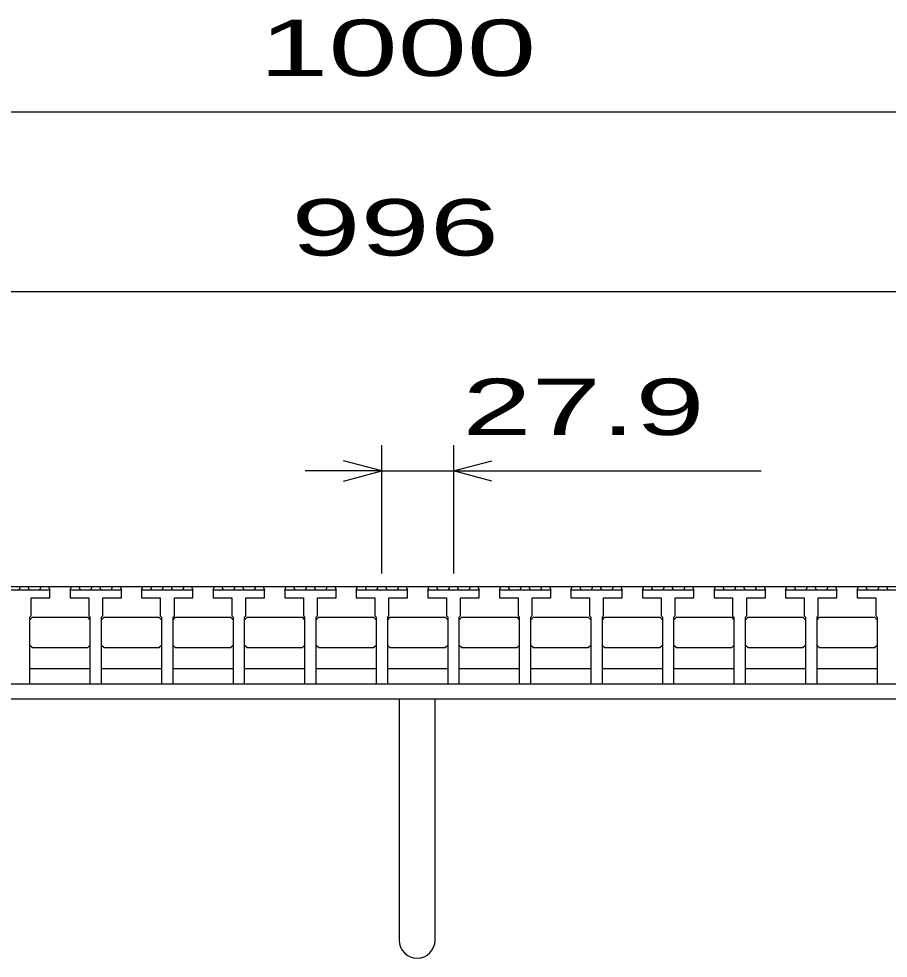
# Model space of a CAD drawing. Units: millimetres, scale not verified. Extents: x -1820 to 1731, y -1282 to 1054.
# Drawn here: x -1076.3 to -737.3, y -632 to -265.7 of the extents above; entities that cross this region are included whole.
import ezdxf
from ezdxf.enums import TextEntityAlignment as Align

# ---------------------------------------------------------------- set-up
doc = ezdxf.new("R2010")
doc.units = ezdxf.units.MM
doc.header["$LTSCALE"] = 10
for name, color, linetype, lineweight in [('16', 3, 'Continuous', 25), ('19', 6, 'Continuous', 25), ('22', 2, 'Continuous', 25)]:
    doc.layers.add(name, color=color, linetype=linetype, lineweight=lineweight)
doc.styles.add('ベクトル', font='')
doc.styles.get('ベクトル').set_extended_font_data('ベクトル')

msp = doc.modelspace()

# ---------------------------------------------------------------- linework, layer by layer
at = {"layer": '16'}
for p, q in [((-1419, -487), (-423, -487)), ((-1076.15, -488.5), (-1075.65, -487)), ((-1075.65, -487), (-1072.75, -487)), ((-1072.75, -487), (-1072.25, -488.5)), ((-1068.1, -488.5), (-1067.6, -487)), ((-1067.6, -487), (-1064.7, -487)), ((-1064.7, -487), (-1064.2, -488.5)), ((-1056.3, -488.5), (-1055.8, -487)), ((-1055.8, -487), (-1052.9, -487)), ((-1052.9, -487), (-1052.4, -488.5)), ((-1048.25, -488.5), (-1047.75, -487)), ((-1047.75, -487), (-1044.85, -487)), ((-1044.85, -487), (-1044.35, -488.5)), ((-1040.2, -488.5), (-1039.7, -487)), ((-1039.7, -487), (-1036.8, -487)), ((-1036.8, -487), (-1036.3, -488.5)), ((-1028.4, -488.5), (-1027.9, -487)), ((-1027.9, -487), (-1025, -487)), ((-1025, -487), (-1024.5, -488.5)), ((-1020.35, -488.5), (-1019.85, -487)), ((-1019.85, -487), (-1016.95, -487)), ((-1016.95, -487), (-1016.45, -488.5)), ((-1012.3, -488.5), (-1011.8, -487)), ((-1011.8, -487), (-1008.9, -487)), ((-1008.9, -487), (-1008.4, -488.5)), ((-1000.5, -488.5), (-1000, -487)), ((-1000, -487), (-997.1, -487)), ((-997.1, -487), (-996.6, -488.5)), ((-992.45, -488.5), (-991.95, -487)), ((-991.95, -487), (-989.05, -487)), ((-989.05, -487), (-988.55, -488.5)), ((-984.4, -488.5), (-983.9, -487)), ((-983.9, -487), (-981, -487)), ((-981, -487), (-980.5, -488.5)), ((-972.6, -488.5), (-972.1, -487)), ((-972.1, -487), (-969.2, -487)), ((-969.2, -487), (-968.7, -488.5)), ((-964.55, -488.5), (-964.05, -487)), ((-964.05, -487), (-961.15, -487)), ((-961.15, -487), (-960.65, -488.5)), ((-956.5, -488.5), (-956, -487)), ((-956, -487), (-953.1, -487)), ((-953.1, -487), (-952.6, -488.5)), ((-944.7, -488.5), (-944.2, -487)), ((-944.2, -487), (-941.3, -487)), ((-941.3, -487), (-940.8, -488.5)), ((-936.65, -488.5), (-936.15, -487)), ((-936.15, -487), (-933.25, -487)), ((-933.25, -487), (-932.75, -488.5)), ((-928.6, -488.5), (-928.1, -487)), ((-928.1, -487), (-925.2, -487)), ((-925.2, -487), (-924.7, -488.5)), ((-916.8, -488.5), (-916.3, -487)), ((-916.3, -487), (-913.4, -487)), ((-913.4, -487), (-912.9, -488.5)), ((-908.75, -488.5), (-908.25, -487)), ((-908.25, -487), (-905.35, -487)), ((-905.35, -487), (-904.85, -488.5)), ((-900.7, -488.5), (-900.2, -487)), ((-900.2, -487), (-897.3, -487)), ((-897.3, -487), (-896.8, -488.5)), ((-888.9, -488.5), (-888.4, -487)), ((-888.4, -487), (-885.5, -487)), ((-885.5, -487), (-885, -488.5)), ((-880.85, -488.5), (-880.35, -487)), ((-880.35, -487), (-877.45, -487)), ((-877.45, -487), (-876.95, -488.5)), ((-872.8, -488.5), (-872.3, -487)), ((-872.3, -487), (-869.4, -487)), ((-869.4, -487), (-868.9, -488.5)), ((-861, -488.5), (-860.5, -487)), ((-860.5, -487), (-857.6, -487)), ((-857.6, -487), (-857.1, -488.5)), ((-852.95, -488.5), (-852.45, -487)), ((-852.45, -487), (-849.55, -487)), ((-849.55, -487), (-849.05, -488.5)), ((-844.9, -488.5), (-844.4, -487)), ((-844.4, -487), (-841.5, -487)), ((-841.5, -487), (-841, -488.5)), ((-833.1, -488.5), (-832.6, -487)), ((-832.6, -487), (-829.7, -487)), ((-829.7, -487), (-829.2, -488.5)), ((-825.05, -488.5), (-824.55, -487)), ((-824.55, -487), (-821.65, -487)), ((-821.65, -487), (-821.15, -488.5)), ((-817, -488.5), (-816.5, -487)), ((-816.5, -487), (-813.6, -487)), ((-813.6, -487), (-813.1, -488.5)), ((-805.2, -488.5), (-804.7, -487)), ((-804.7, -487), (-801.8, -487)), ((-801.8, -487), (-801.3, -488.5)), ((-797.15, -488.5), (-796.65, -487)), ((-796.65, -487), (-793.75, -487)), ((-793.75, -487), (-793.25, -488.5)), ((-789.1, -488.5), (-788.6, -487)), ((-788.6, -487), (-785.7, -487)), ((-785.7, -487), (-785.2, -488.5)), ((-777.3, -488.5), (-776.8, -487)), ((-776.8, -487), (-773.9, -487)), ((-773.9, -487), (-773.4, -488.5)), ((-769.25, -488.5), (-768.75, -487)), ((-768.75, -487), (-765.85, -487)), ((-765.85, -487), (-765.35, -488.5)), ((-761.2, -488.5), (-760.7, -487)), ((-760.7, -487), (-757.8, -487)), ((-757.8, -487), (-757.3, -488.5)), ((-749.4, -488.5), (-748.9, -487)), ((-748.9, -487), (-746, -487)), ((-746, -487), (-745.5, -488.5)), ((-741.35, -488.5), (-740.85, -487)), ((-740.85, -487), (-737.95, -487)), ((-737.95, -487), (-737.45, -488.5)), ((-1064.2, -488.5), (-1084.2, -488.5)), ((-1064.2, -491.5), (-1064.2, -488.5)), ((-1056.3, -488.5), (-1056.3, -491.5)), ((-1036.3, -488.5), (-1056.3, -488.5)), ((-1036.3, -491.5), (-1036.3, -488.5)), ((-1028.4, -488.5), (-1028.4, -491.5)), ((-1008.4, -488.5), (-1028.4, -488.5)), ((-1008.4, -491.5), (-1008.4, -488.5)), ((-1000.5, -488.5), (-1000.5, -491.5)), ((-980.5, -488.5), (-1000.5, -488.5)), ((-980.5, -491.5), (-980.5, -488.5)), ((-972.6, -488.5), (-972.6, -491.5)), ((-952.6, -488.5), (-972.6, -488.5)), ((-952.6, -491.5), (-952.6, -488.5)), ((-944.7, -488.5), (-944.7, -491.5)), ((-924.7, -488.5), (-944.7, -488.5)), ((-924.7, -491.5), (-924.7, -488.5)), ((-916.8, -488.5), (-916.8, -491.5)), ((-896.8, -488.5), (-916.8, -488.5)), ((-896.8, -491.5), (-896.8, -488.5)), ((-888.9, -488.5), (-888.9, -491.5)), ((-868.9, -488.5), (-888.9, -488.5)), ((-868.9, -491.5), (-868.9, -488.5)), ((-861, -488.5), (-861, -491.5)), ((-841, -488.5), (-861, -488.5)), ((-841, -491.5), (-841, -488.5)), ((-833.1, -488.5), (-833.1, -491.5)), ((-813.1, -488.5), (-833.1, -488.5)), ((-813.1, -491.5), (-813.1, -488.5)), ((-805.2, -488.5), (-805.2, -491.5)), ((-785.2, -488.5), (-805.2, -488.5)), ((-785.2, -491.5), (-785.2, -488.5)), ((-777.3, -488.5), (-777.3, -491.5)), ((-757.3, -488.5), (-777.3, -488.5)), ((-757.3, -491.5), (-757.3, -488.5)), ((-749.4, -488.5), (-749.4, -491.5)), ((-729.4, -488.5), (-749.4, -488.5)), ((-1071.45, -498.5), (-1071.45, -491.5)), ((-1071.45, -491.5), (-1064.2, -491.5)), ((-1056.3, -491.5), (-1049.05, -491.5)), ((-1049.05, -491.5), (-1049.05, -498.5)), ((-1043.55, -498.5), (-1043.55, -491.5)), ((-1043.55, -491.5), (-1036.3, -491.5)), ((-1028.4, -491.5), (-1021.15, -491.5)), ((-1021.15, -491.5), (-1021.15, -498.5)), ((-1015.65, -498.5), (-1015.65, -491.5)), ((-1015.65, -491.5), (-1008.4, -491.5)), ((-1000.5, -491.5), (-993.25, -491.5)), ((-993.25, -491.5), (-993.25, -498.5)), ((-987.75, -498.5), (-987.75, -491.5)), ((-987.75, -491.5), (-980.5, -491.5)), ((-972.6, -491.5), (-965.35, -491.5)), ((-965.35, -491.5), (-965.35, -498.5)), ((-959.85, -498.5), (-959.85, -491.5)), ((-959.85, -491.5), (-952.6, -491.5)), ((-944.7, -491.5), (-937.45, -491.5)), ((-937.45, -491.5), (-937.45, -498.5)), ((-931.95, -498.5), (-931.95, -491.5)), ((-931.95, -491.5), (-924.7, -491.5)), ((-916.8, -491.5), (-909.55, -491.5)), ((-909.55, -491.5), (-909.55, -498.5)), ((-904.05, -498.5), (-904.05, -491.5)), ((-904.05, -491.5), (-896.8, -491.5)), ((-888.9, -491.5), (-881.65, -491.5)), ((-881.65, -491.5), (-881.65, -498.5)), ((-876.15, -498.5), (-876.15, -491.5)), ((-876.15, -491.5), (-868.9, -491.5)), ((-861, -491.5), (-853.75, -491.5)), ((-853.75, -491.5), (-853.75, -498.5)), ((-848.25, -498.5), (-848.25, -491.5)), ((-848.25, -491.5), (-841, -491.5)), ((-833.1, -491.5), (-825.85, -491.5)), ((-825.85, -491.5), (-825.85, -498.5)), ((-820.35, -498.5), (-820.35, -491.5)), ((-820.35, -491.5), (-813.1, -491.5)), ((-805.2, -491.5), (-797.95, -491.5)), ((-797.95, -491.5), (-797.95, -498.5)), ((-792.45, -498.5), (-792.45, -491.5)), ((-792.45, -491.5), (-785.2, -491.5)), ((-777.3, -491.5), (-770.05, -491.5)), ((-770.05, -491.5), (-770.05, -498.5)), ((-764.55, -498.5), (-764.55, -491.5)), ((-764.55, -491.5), (-757.3, -491.5)), ((-749.4, -491.5), (-742.15, -491.5)), ((-742.15, -491.5), (-742.15, -498.5)), ((-1071.95, -499), (-1071.45, -498.5)), ((-1071.95, -525), (-1071.95, -499)), ((-1071.95, -500), (-1070.95, -499)), ((-1070.95, -499), (-1049.55, -499)), ((-1049.55, -499), (-1048.55, -500)), ((-1049.05, -498.5), (-1048.55, -499)), ((-1048.55, -499), (-1048.55, -525)), ((-1044.05, -499), (-1043.55, -498.5)), ((-1044.05, -525), (-1044.05, -499)), ((-1044.05, -500), (-1043.05, -499)), ((-1043.05, -499), (-1021.65, -499)), ((-1021.65, -499), (-1020.65, -500)), ((-1021.15, -498.5), (-1020.65, -499)), ((-1020.65, -499), (-1020.65, -525)), ((-1016.15, -499), (-1015.65, -498.5)), ((-1016.15, -525), (-1016.15, -499)), ((-1016.15, -500), (-1015.15, -499)), ((-1015.15, -499), (-993.75, -499)), ((-993.75, -499), (-992.75, -500)), ((-993.25, -498.5), (-992.75, -499)), ((-992.75, -499), (-992.75, -525)), ((-988.25, -499), (-987.75, -498.5)), ((-988.25, -525), (-988.25, -499)), ((-988.25, -500), (-987.25, -499)), ((-987.25, -499), (-965.85, -499)), ((-965.85, -499), (-964.85, -500)), ((-965.35, -498.5), (-964.85, -499)), ((-964.85, -499), (-964.85, -525)), ((-960.35, -499), (-959.85, -498.5)), ((-960.35, -525), (-960.35, -499)), ((-960.35, -500), (-959.35, -499)), ((-959.35, -499), (-937.95, -499)), ((-937.95, -499), (-936.95, -500)), ((-937.45, -498.5), (-936.95, -499)), ((-936.95, -499), (-936.95, -525)), ((-932.45, -499), (-931.95, -498.5)), ((-932.45, -525), (-932.45, -499)), ((-932.45, -500), (-931.45, -499)), ((-931.45, -499), (-910.05, -499)), ((-910.05, -499), (-909.05, -500)), ((-909.55, -498.5), (-909.05, -499)), ((-909.05, -499), (-909.05, -525)), ((-904.55, -499), (-904.05, -498.5)), ((-904.55, -525), (-904.55, -499)), ((-904.55, -500), (-903.55, -499)), ((-903.55, -499), (-882.15, -499)), ((-882.15, -499), (-881.15, -500)), ((-881.65, -498.5), (-881.15, -499)), ((-881.15, -499), (-881.15, -525)), ((-876.65, -499), (-876.15, -498.5)), ((-876.65, -525), (-876.65, -499)), ((-876.65, -500), (-875.65, -499)), ((-875.65, -499), (-854.25, -499)), ((-854.25, -499), (-853.25, -500)), ((-853.75, -498.5), (-853.25, -499)), ((-853.25, -499), (-853.25, -525)), ((-848.75, -499), (-848.25, -498.5)), ((-848.75, -525), (-848.75, -499)), ((-848.75, -500), (-847.75, -499)), ((-847.75, -499), (-826.35, -499)), ((-826.35, -499), (-825.35, -500)), ((-825.85, -498.5), (-825.35, -499)), ((-825.35, -499), (-825.35, -525)), ((-820.85, -499), (-820.35, -498.5)), ((-820.85, -525), (-820.85, -499)), ((-820.85, -500), (-819.85, -499)), ((-819.85, -499), (-798.45, -499)), ((-798.45, -499), (-797.45, -500)), ((-797.95, -498.5), (-797.45, -499)), ((-797.45, -499), (-797.45, -525)), ((-792.95, -499), (-792.45, -498.5)), ((-792.95, -525), (-792.95, -499)), ((-792.95, -500), (-791.95, -499)), ((-791.95, -499), (-770.55, -499)), ((-770.55, -499), (-769.55, -500)), ((-770.05, -498.5), (-769.55, -499)), ((-769.55, -499), (-769.55, -525)), ((-765.05, -499), (-764.55, -498.5)), ((-765.05, -525), (-765.05, -499)), ((-765.05, -500), (-764.05, -499)), ((-764.05, -499), (-742.65, -499)), ((-742.65, -499), (-741.65, -500)), ((-742.15, -498.5), (-741.65, -499)), ((-741.65, -499), (-741.65, -525)), ((-1070.95, -511), (-1071.95, -510)), ((-1049.55, -511), (-1070.95, -511)), ((-1048.55, -510), (-1049.55, -511)), ((-1043.05, -511), (-1044.05, -510)), ((-1021.65, -511), (-1043.05, -511)), ((-1020.65, -510), (-1021.65, -511)), ((-1015.15, -511), (-1016.15, -510)), ((-993.75, -511), (-1015.15, -511)), ((-992.75, -510), (-993.75, -511)), ((-987.25, -511), (-988.25, -510)), ((-965.85, -511), (-987.25, -511)), ((-964.85, -510), (-965.85, -511)), ((-959.35, -511), (-960.35, -510)), ((-937.95, -511), (-959.35, -511)), ((-936.95, -510), (-937.95, -511)), ((-931.45, -511), (-932.45, -510)), ((-910.05, -511), (-931.45, -511)), ((-909.05, -510), (-910.05, -511)), ((-903.55, -511), (-904.55, -510)), ((-882.15, -511), (-903.55, -511)), ((-881.15, -510), (-882.15, -511)), ((-875.65, -511), (-876.65, -510)), ((-854.25, -511), (-875.65, -511)), ((-853.25, -510), (-854.25, -511)), ((-847.75, -511), (-848.75, -510)), ((-826.35, -511), (-847.75, -511)), ((-825.35, -510), (-826.35, -511)), ((-819.85, -511), (-820.85, -510)), ((-798.45, -511), (-819.85, -511)), ((-797.45, -510), (-798.45, -511)), ((-791.95, -511), (-792.95, -510)), ((-770.55, -511), (-791.95, -511)), ((-769.55, -510), (-770.55, -511)), ((-764.05, -511), (-765.05, -510)), ((-742.65, -511), (-764.05, -511)), ((-741.65, -510), (-742.65, -511)), ((-1071.95, -519), (-1048.55, -519)), ((-1044.05, -519), (-1020.65, -519)), ((-1016.15, -519), (-992.75, -519)), ((-988.25, -519), (-964.85, -519)), ((-960.35, -519), (-936.95, -519)), ((-932.45, -519), (-909.05, -519)), ((-904.55, -519), (-881.15, -519)), ((-876.65, -519), (-853.25, -519)), ((-848.75, -519), (-825.35, -519)), ((-820.85, -519), (-797.45, -519)), ((-792.95, -519), (-769.55, -519)), ((-765.05, -519), (-741.65, -519)), ((-1076.45, -525), (-1071.95, -525)), ((-1048.55, -525), (-1044.05, -525)), ((-1020.65, -525), (-1016.15, -525)), ((-992.75, -525), (-988.25, -525)), ((-964.85, -525), (-960.35, -525)), ((-936.95, -525), (-932.45, -525)), ((-909.05, -525), (-904.55, -525)), ((-881.15, -525), (-876.65, -525)), ((-853.25, -525), (-848.75, -525)), ((-825.35, -525), (-820.85, -525)), ((-797.45, -525), (-792.95, -525)), ((-769.55, -525), (-765.05, -525)), ((-741.65, -525), (-737.15, -525))]:
    msp.add_line(p, q, dxfattribs=at)
at = {"layer": '19'}
for p, q in [((-1421, -525), (-421, -525)), ((-421, -531), (-1421, -531)), ((-928, -531), (-928, -625)), ((-914, -625), (-914, -531))]:
    msp.add_line(p, q, dxfattribs=at)
msp.add_arc((-921, -625), 7, 180, 0, dxfattribs=at)
at = {"layer": '22', "color": 4}
for p, q in [((-1421, -302), (-421, -302)), ((-1419, -372), (-423, -372)), ((-934.7, -482), (-934.7, -432)), ((-906.8, -432), (-906.8, -482)), ((-934.7, -442), (-949.7, -438)), ((-906.8, -442), (-891.8, -438)), ((-934.7, -442), (-964.7, -442)), ((-949.7, -446), (-934.7, -442)), ((-934.7, -442), (-906.8, -442)), ((-891.8, -446), (-906.8, -442)), ((-906.8, -442), (-786.8, -442))]:
    msp.add_line(p, q, dxfattribs=at)

# ---------------------------------------------------------------- texts
at = {"layer": '22', "style": 'ベクトル', "width": 1.65}
for s, p in [(' 1000 ', (-996, -277)), (' 996 ', (-983.5, -347)), (' 27.9 ', (-916.8, -417))]:
    msp.add_text(s, height=21.99, dxfattribs=at).set_placement(p, align=Align.MIDDLE_LEFT)

doc.saveas('drawing.dxf')
